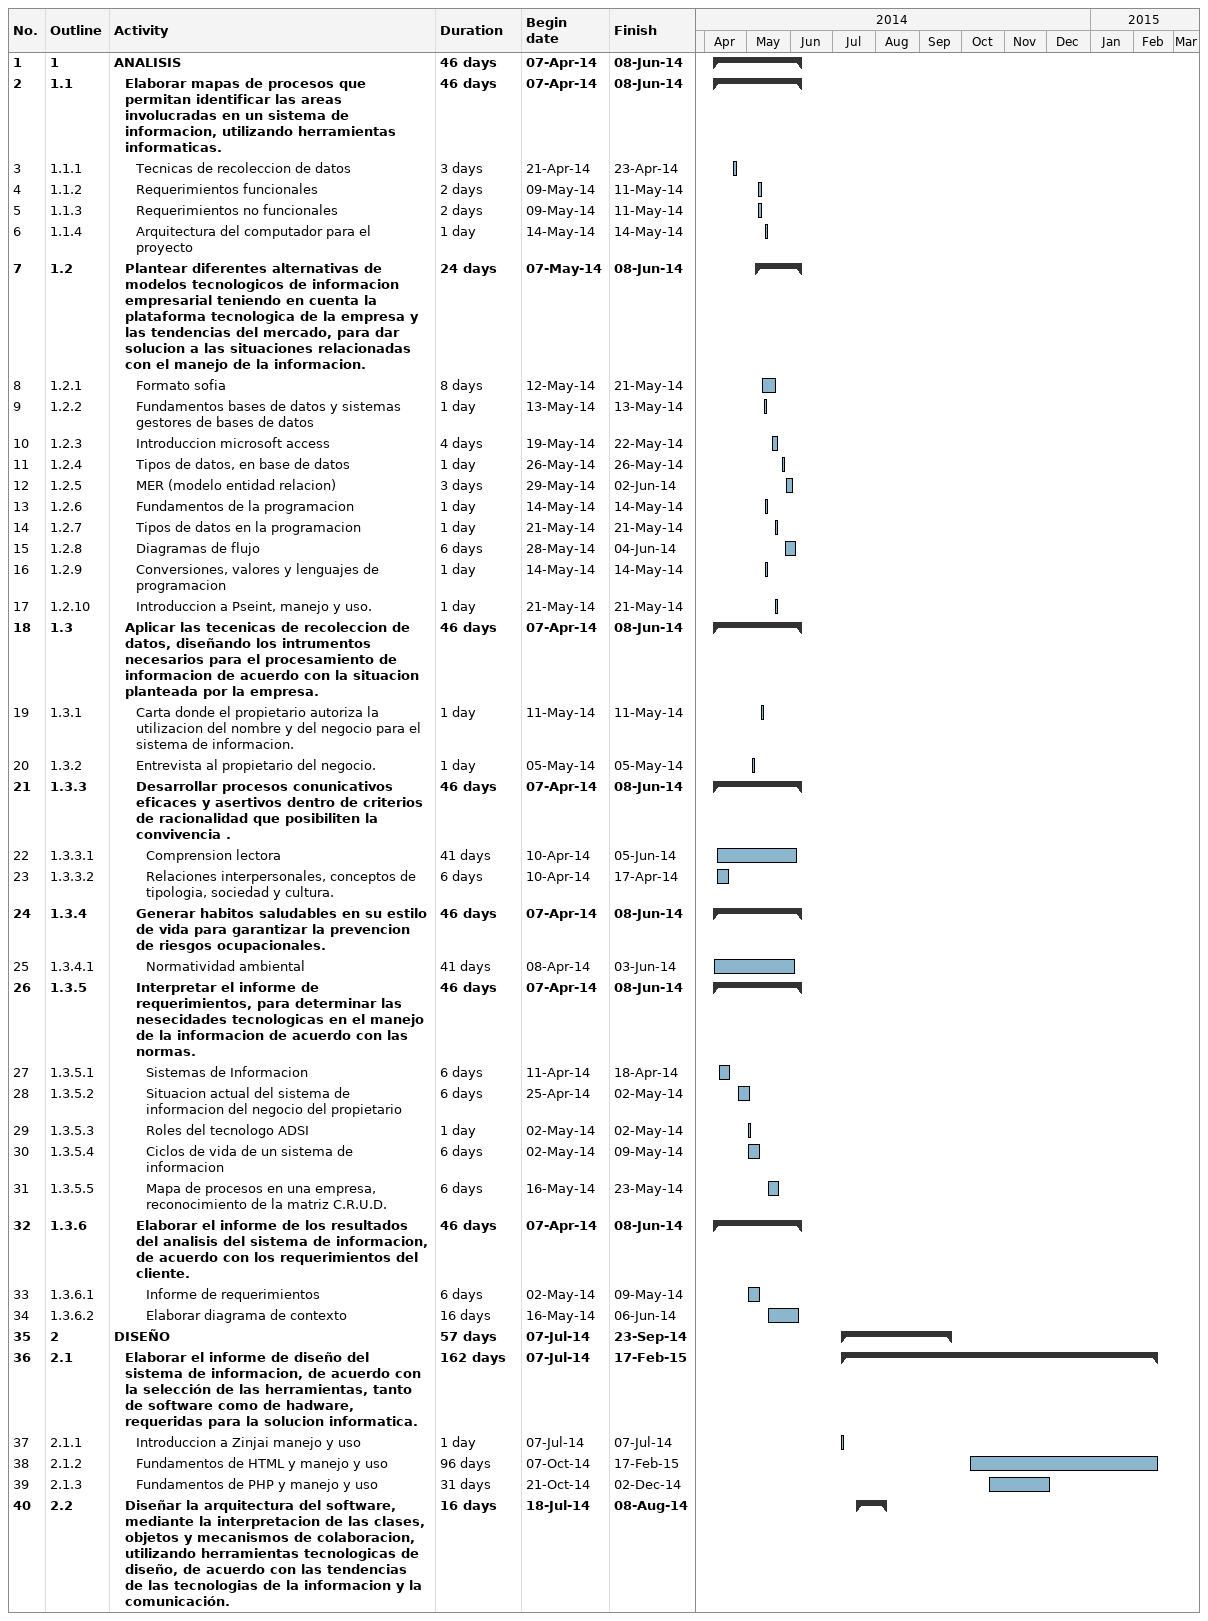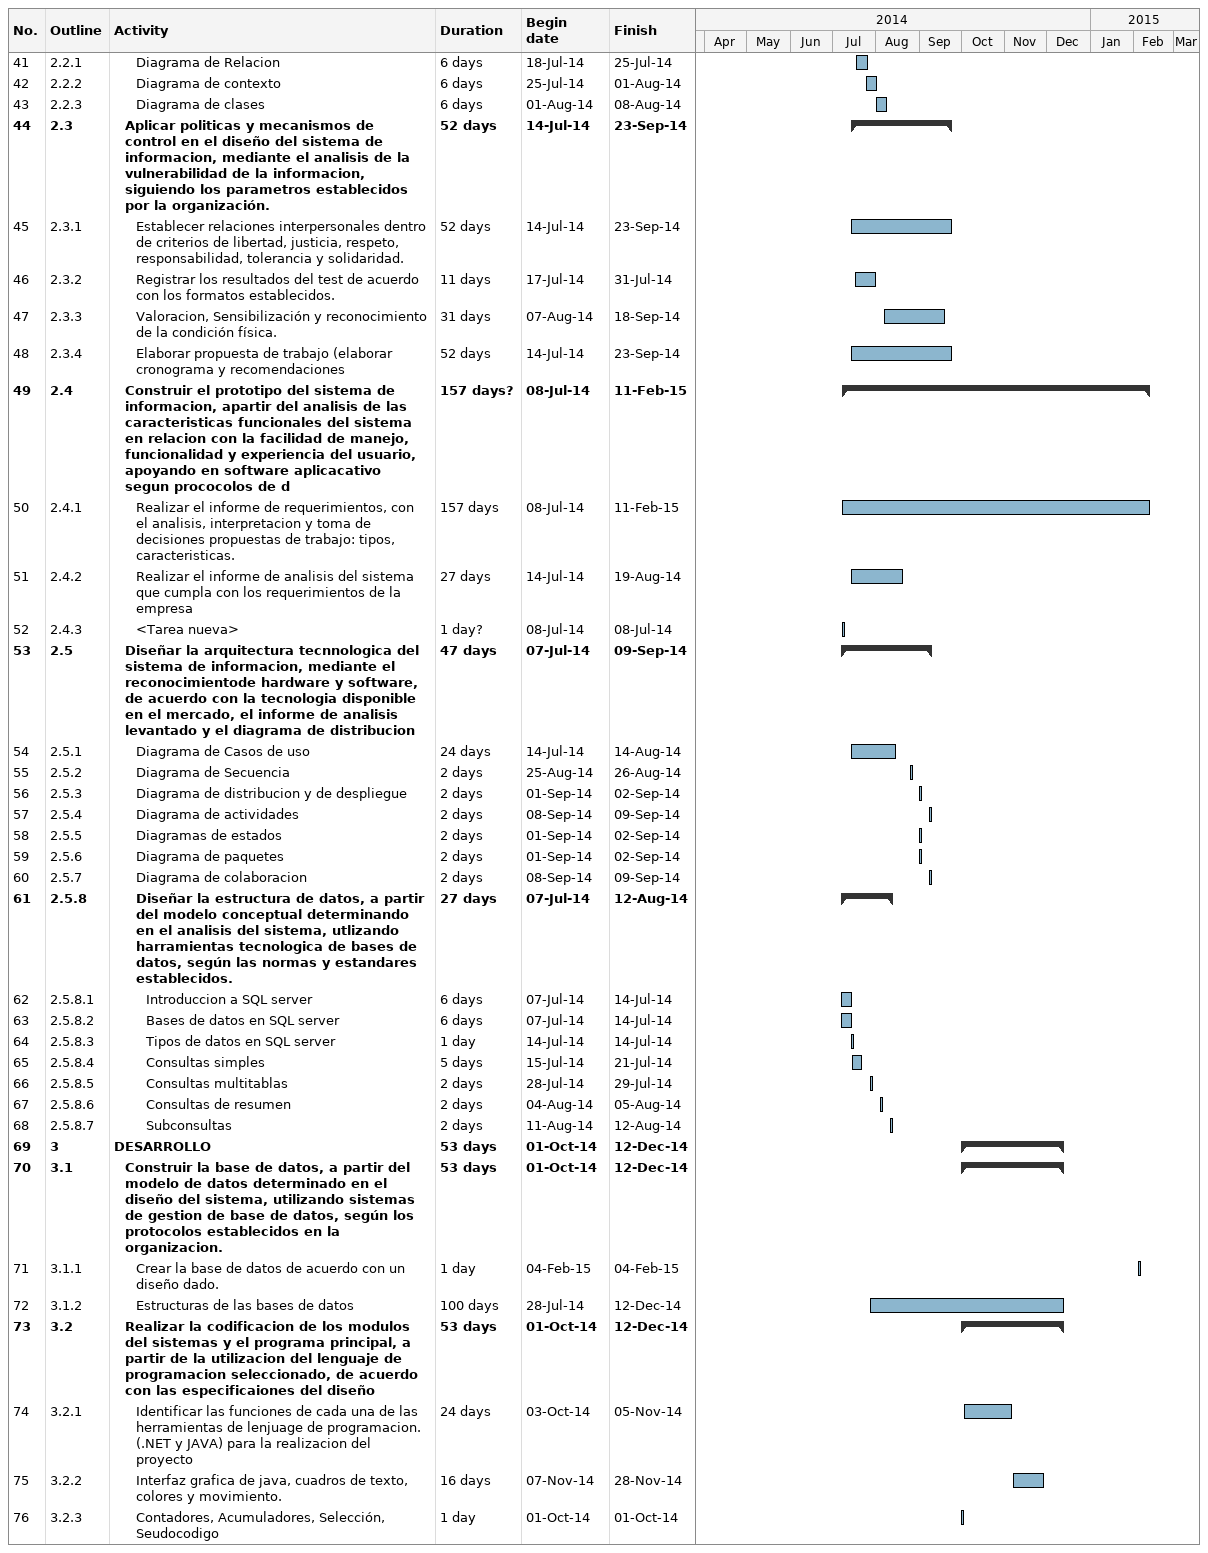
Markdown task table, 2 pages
| ID | WBS | Task | Duration | Start | Finish |
|---|---|---|---|---|---|
| 1 | 1 | **ANALISIS** | 46d | 2014-04-07 | 2014-06-08 |
| 2 | 1.1 | **Elaborar mapas de procesos que permitan identificar las areas involucradas en un sistema de informacion, utilizando herramientas informaticas.** | 46d | 2014-04-07 | 2014-06-08 |
| 3 | 1.1.1 | Tecnicas de recoleccion de datos | 3d | 2014-04-21 | 2014-04-23 |
| 4 | 1.1.2 | Requerimientos funcionales | 2d | 2014-05-09 | 2014-05-11 |
| 5 | 1.1.3 | Requerimientos no funcionales | 2d | 2014-05-09 | 2014-05-11 |
| 6 | 1.1.4 | Arquitectura del computador para el proyecto | 1d | 2014-05-14 | 2014-05-14 |
| 7 | 1.2 | **Plantear diferentes alternativas de modelos tecnologicos de informacion empresarial teniendo en cuenta la plataforma tecnologica de la empresa y las tendencias del mercado, para dar solucion a las situaciones relacionadas con el manejo de la informacion.** | 24d | 2014-05-07 | 2014-06-08 |
| 8 | 1.2.1 | Formato sofia | 8d | 2014-05-12 | 2014-05-21 |
| 9 | 1.2.2 | Fundamentos bases de datos y sistemas gestores de bases de datos | 1d | 2014-05-13 | 2014-05-13 |
| 10 | 1.2.3 | Introduccion microsoft access | 4d | 2014-05-19 | 2014-05-22 |
| 11 | 1.2.4 | Tipos de datos, en base de datos | 1d | 2014-05-26 | 2014-05-26 |
| 12 | 1.2.5 | MER (modelo entidad relacion) | 3d | 2014-05-29 | 2014-06-02 |
| 13 | 1.2.6 | Fundamentos de la programacion | 1d | 2014-05-14 | 2014-05-14 |
| 14 | 1.2.7 | Tipos de datos en la programacion | 1d | 2014-05-21 | 2014-05-21 |
| 15 | 1.2.8 | Diagramas de flujo | 6d | 2014-05-28 | 2014-06-04 |
| 16 | 1.2.9 | Conversiones, valores y lenguajes de programacion | 1d | 2014-05-14 | 2014-05-14 |
| 17 | 1.2.10 | Introduccion a Pseint, manejo y uso. | 1d | 2014-05-21 | 2014-05-21 |
| 18 | 1.3 | **Aplicar las tecenicas de recoleccion de datos, diseñando los intrumentos necesarios para el procesamiento de informacion de acuerdo con la situacion planteada por la empresa.** | 46d | 2014-04-07 | 2014-06-08 |
| 19 | 1.3.1 | Carta donde el propietario autoriza la utilizacion del nombre y del negocio para el sistema de informacion. | 1d | 2014-05-11 | 2014-05-11 |
| 20 | 1.3.2 | Entrevista al propietario del negocio. | 1d | 2014-05-05 | 2014-05-05 |
| 21 | 1.3.3 | **Desarrollar procesos conunicativos eficaces y asertivos dentro de criterios de racionalidad que posibiliten la convivencia .** | 46d | 2014-04-07 | 2014-06-08 |
| 22 | 1.3.3.1 | Comprension lectora | 41d | 2014-04-10 | 2014-06-05 |
| 23 | 1.3.3.2 | Relaciones interpersonales, conceptos de tipologia, sociedad y cultura. | 6d | 2014-04-10 | 2014-04-17 |
| 24 | 1.3.4 | **Generar habitos saludables en su estilo de vida para garantizar la prevencion de riesgos ocupacionales.** | 46d | 2014-04-07 | 2014-06-08 |
| 25 | 1.3.4.1 | Normatividad ambiental | 41d | 2014-04-08 | 2014-06-03 |
| 26 | 1.3.5 | **Interpretar el informe de requerimientos, para determinar las nesecidades tecnologicas en el manejo de la informacion de acuerdo con las normas.** | 46d | 2014-04-07 | 2014-06-08 |
| 27 | 1.3.5.1 | Sistemas de Informacion | 6d | 2014-04-11 | 2014-04-18 |
| 28 | 1.3.5.2 | Situacion actual del sistema de informacion del negocio del propietario | 6d | 2014-04-25 | 2014-05-02 |
| 29 | 1.3.5.3 | Roles del tecnologo ADSI | 1d | 2014-05-02 | 2014-05-02 |
| 30 | 1.3.5.4 | Ciclos de vida de un sistema de informacion | 6d | 2014-05-02 | 2014-05-09 |
| 31 | 1.3.5.5 | Mapa de procesos en una empresa, reconocimiento de la matriz C.R.U.D. | 6d | 2014-05-16 | 2014-05-23 |
| 32 | 1.3.6 | **Elaborar el informe de los resultados del analisis del sistema de informacion, de acuerdo con los requerimientos del cliente.** | 46d | 2014-04-07 | 2014-06-08 |
| 33 | 1.3.6.1 | Informe de requerimientos | 6d | 2014-05-02 | 2014-05-09 |
| 34 | 1.3.6.2 | Elaborar diagrama de contexto | 16d | 2014-05-16 | 2014-06-06 |
| 35 | 2 | **DISEÑO** | 57d | 2014-07-07 | 2014-09-23 |
| 36 | 2.1 | **Elaborar el informe de diseño del sistema de informacion, de acuerdo con la selección de las herramientas, tanto de software como de hadware, requeridas para la solucion informatica.** | 162d | 2014-07-07 | 2015-02-17 |
| 37 | 2.1.1 | Introduccion a Zinjai manejo y uso | 1d | 2014-07-07 | 2014-07-07 |
| 38 | 2.1.2 | Fundamentos de HTML y manejo y uso | 96d | 2014-10-07 | 2015-02-17 |
| 39 | 2.1.3 | Fundamentos de PHP y manejo y uso | 31d | 2014-10-21 | 2014-12-02 |
| 40 | 2.2 | **Diseñar la arquitectura del software, mediante la interpretacion de las clases, objetos y mecanismos de colaboracion, utilizando herramientas tecnologicas de diseño, de acuerdo con las tendencias de las tecnologias de la informacion y la comunicación.** | 16d | 2014-07-18 | 2014-08-08 |
| 41 | 2.2.1 | Diagrama de Relacion | 6d | 2014-07-18 | 2014-07-25 |
| 42 | 2.2.2 | Diagrama de contexto | 6d | 2014-07-25 | 2014-08-01 |
| 43 | 2.2.3 | Diagrama de clases | 6d | 2014-08-01 | 2014-08-08 |
| 44 | 2.3 | **Aplicar politicas y mecanismos de control en el diseño del sistema de informacion, mediante el analisis de la vulnerabilidad de la informacion, siguiendo los parametros establecidos por la organización.** | 52d | 2014-07-14 | 2014-09-23 |
| 45 | 2.3.1 | Establecer relaciones interpersonales dentro de criterios de libertad, justicia, respeto, responsabilidad, tolerancia y solidaridad. | 52d | 2014-07-14 | 2014-09-23 |
| 46 | 2.3.2 | Registrar los resultados del test de acuerdo con los formatos establecidos. | 11d | 2014-07-17 | 2014-07-31 |
| 47 | 2.3.3 | Valoracion, Sensibilización y reconocimiento de la condición física. | 31d | 2014-08-07 | 2014-09-18 |
| 48 | 2.3.4 | Elaborar propuesta de trabajo (elaborar cronograma y recomendaciones | 52d | 2014-07-14 | 2014-09-23 |
| 49 | 2.4 | **Construir el prototipo del sistema de informacion, apartir del analisis de las caracteristicas funcionales del sistema en relacion con la facilidad de manejo, funcionalidad y experiencia del usuario, apoyando en software aplicacativo segun prococolos de d** | 157d? | 2014-07-08 | 2015-02-11 |
| 50 | 2.4.1 | Realizar el informe de requerimientos, con el analisis, interpretacion y toma de decisiones propuestas de trabajo: tipos, caracteristicas. | 157d | 2014-07-08 | 2015-02-11 |
| 51 | 2.4.2 | Realizar el informe de analisis del sistema que cumpla con los requerimientos de la empresa | 27d | 2014-07-14 | 2014-08-19 |
| 52 | 2.4.3 | <Tarea nueva> | 1d? | 2014-07-08 | 2014-07-08 |
| 53 | 2.5 | **Diseñar la arquitectura tecnnologica del sistema de informacion, mediante el reconocimientode hardware y software, de acuerdo con la tecnologia disponible en el mercado, el informe de analisis levantado y el diagrama de distribucion** | 47d | 2014-07-07 | 2014-09-09 |
| 54 | 2.5.1 | Diagrama de Casos de uso | 24d | 2014-07-14 | 2014-08-14 |
| 55 | 2.5.2 | Diagrama de Secuencia | 2d | 2014-08-25 | 2014-08-26 |
| 56 | 2.5.3 | Diagrama de distribucion y de despliegue | 2d | 2014-09-01 | 2014-09-02 |
| 57 | 2.5.4 | Diagrama de actividades | 2d | 2014-09-08 | 2014-09-09 |
| 58 | 2.5.5 | Diagramas de estados | 2d | 2014-09-01 | 2014-09-02 |
| 59 | 2.5.6 | Diagrama de paquetes | 2d | 2014-09-01 | 2014-09-02 |
| 60 | 2.5.7 | Diagrama de colaboracion | 2d | 2014-09-08 | 2014-09-09 |
| 61 | 2.5.8 | **Diseñar la estructura de datos, a partir del modelo conceptual determinando en el analisis del sistema, utlizando harramientas tecnologica de bases de datos, según las normas y estandares establecidos.** | 27d | 2014-07-07 | 2014-08-12 |
| 62 | 2.5.8.1 | Introduccion a SQL server | 6d | 2014-07-07 | 2014-07-14 |
| 63 | 2.5.8.2 | Bases de datos en SQL server | 6d | 2014-07-07 | 2014-07-14 |
| 64 | 2.5.8.3 | Tipos de datos en SQL server | 1d | 2014-07-14 | 2014-07-14 |
| 65 | 2.5.8.4 | Consultas simples | 5d | 2014-07-15 | 2014-07-21 |
| 66 | 2.5.8.5 | Consultas multitablas | 2d | 2014-07-28 | 2014-07-29 |
| 67 | 2.5.8.6 | Consultas de resumen | 2d | 2014-08-04 | 2014-08-05 |
| 68 | 2.5.8.7 | Subconsultas | 2d | 2014-08-11 | 2014-08-12 |
| 69 | 3 | **DESARROLLO** | 53d | 2014-10-01 | 2014-12-12 |
| 70 | 3.1 | **Construir la base de datos, a partir del modelo de datos determinado en el diseño del sistema, utilizando sistemas de gestion de base de datos, según los protocolos establecidos en la organizacion.** | 53d | 2014-10-01 | 2014-12-12 |
| 71 | 3.1.1 | Crear la base de datos de acuerdo con un diseño dado. | 1d | 2015-02-04 | 2015-02-04 |
| 72 | 3.1.2 | Estructuras de las bases de datos | 100d | 2014-07-28 | 2014-12-12 |
| 73 | 3.2 | **Realizar la codificacion de los modulos del sistemas y el programa principal, a partir de la utilizacion del lenguaje de programacion seleccionado, de acuerdo con las especificaiones del diseño** | 53d | 2014-10-01 | 2014-12-12 |
| 74 | 3.2.1 | Identificar las funciones de cada una de las herramientas de lenjuage de programacion. (.NET y JAVA) para la realizacion del proyecto | 24d | 2014-10-03 | 2014-11-05 |
| 75 | 3.2.2 | Interfaz grafica de java, cuadros de texto, colores y movimiento. | 16d | 2014-11-07 | 2014-11-28 |
| 76 | 3.2.3 | Contadores, Acumuladores, Selección, Seudocodigo | 1d | 2014-10-01 | 2014-10-01 |
